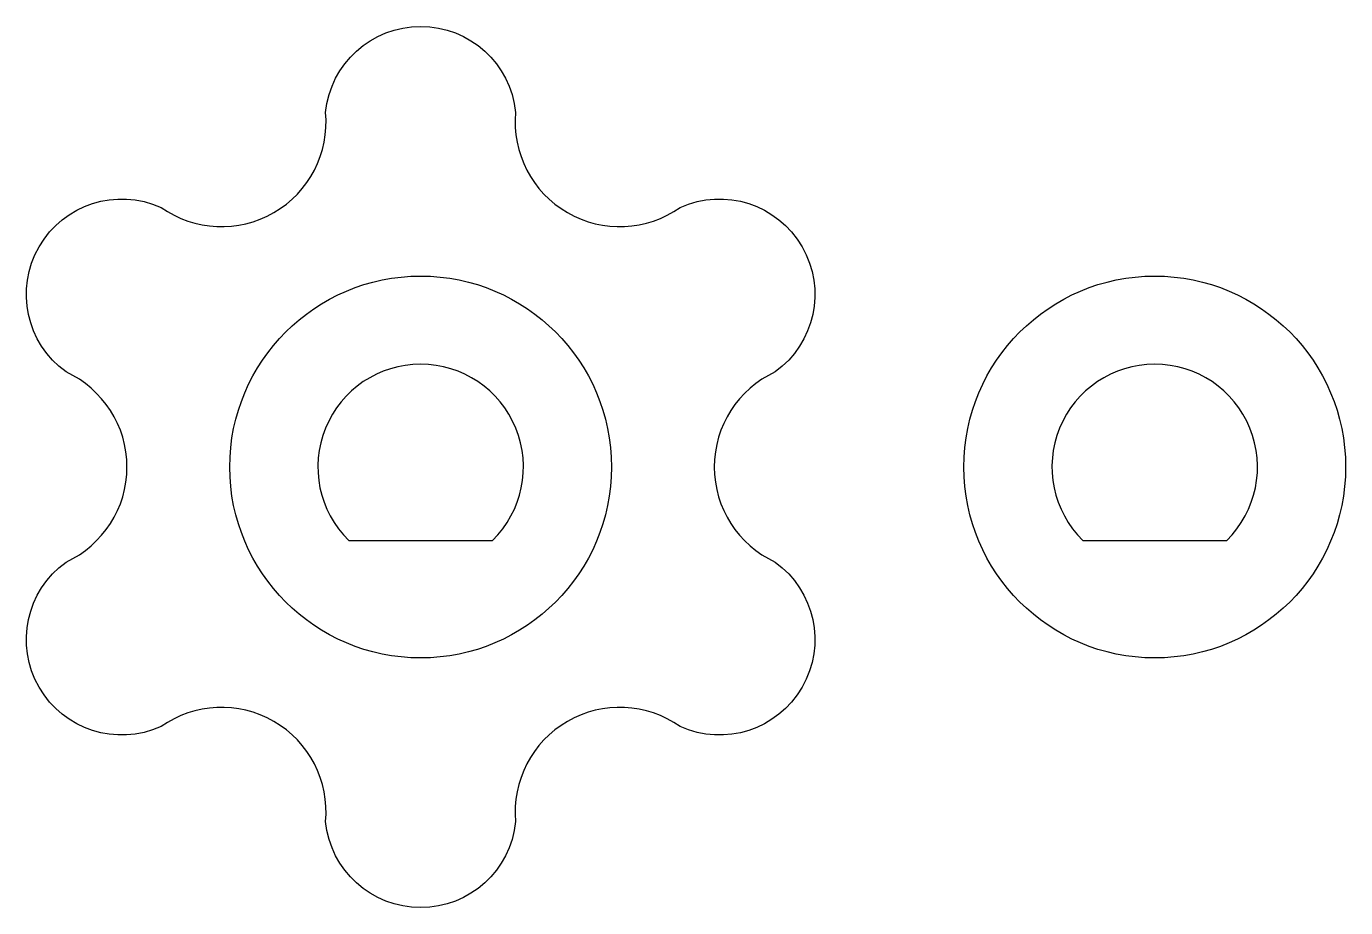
# Model space of a CAD drawing. Header units: millimetres. Extents: x 23.1 to 113, y 20 to 80.
import ezdxf

# ---------------------------------------------------------------- set-up
doc = ezdxf.new("R2010")
doc.units = ezdxf.units.MM
doc.layers.get('0').update_dxf_attribs({"linetype": 'CONTINUOUS', "lineweight": 25, "true_color": 0x000000})

msp = doc.modelspace()

# ---------------------------------------------------------------- linework, layer by layer
for p, q in [((45.101, 45), (54.899, 45)), ((95.101, 45), (104.899, 45))]:
    msp.add_line(p, q)
msp.add_lwpolyline([(43.53, 74.148, -0.904393), (56.47, 74.148, 0.641088), (67.678, 67.678, -0.904393), (74.148, 56.47, 0.641088), (74.148, 43.53, -0.904393), (67.678, 32.322, 0.641088), (56.47, 25.852, -0.904393), (43.53, 25.852, 0.641088), (32.322, 32.322, -0.904393), (25.852, 43.53, 0.641088), (25.852, 56.47, -0.904393), (32.322, 67.678, 0.641088), (43.53, 74.148)], format="xyb")
for centre in [(50, 50), (100, 50)]:
    msp.add_circle(centre, 13)
for centre in [(50, 50), (100, 50)]:
    msp.add_arc(centre, 7, 314.41531, 225.58469)

doc.saveas('drawing.dxf')
